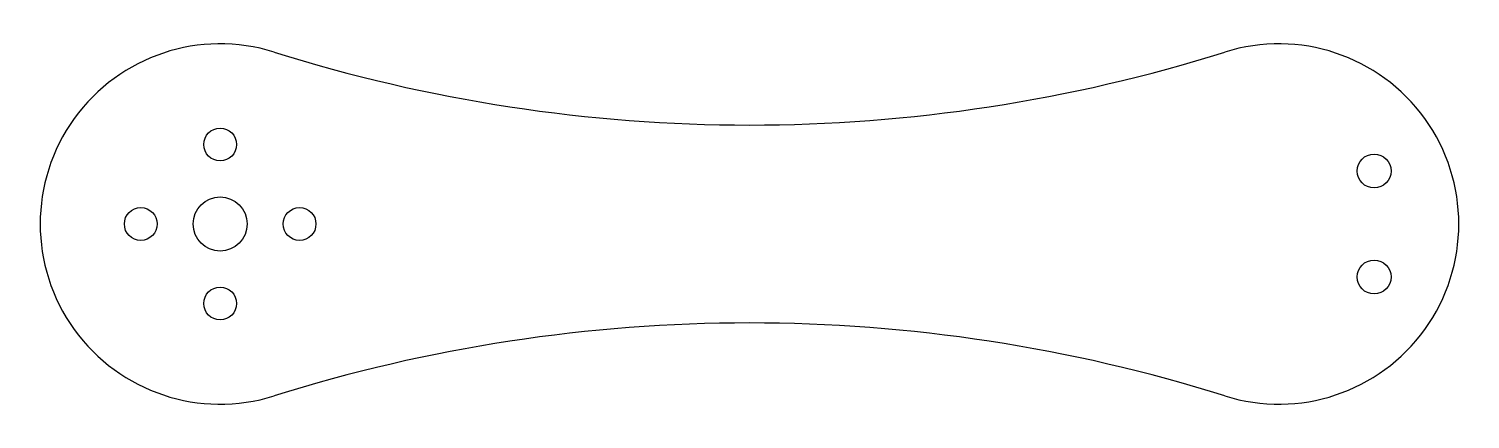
# Model space of a CAD drawing. Extents: x -18 to 118, y -18 to 18.
import ezdxf

# ---------------------------------------------------------------- set-up
doc = ezdxf.new("R2010")
doc.units = 0
doc.layers.get('0').update_dxf_attribs({"linetype": 'continuous'})

# ---------------------------------------------------------------- blocks, each defined once
blk = doc.blocks.new('POCKET')
at = {"color": 0}
for centre, radius in [((0, 7.5), 1.55), ((109, 5), 1.6), ((-7.5, 0), 1.55), ((0, 0), 2.55), ((7.5, 0), 1.55), ((109, -5), 1.6), ((0, -7.5), 1.55)]:
    blk.add_circle(centre, radius, dxfattribs=at)
for centre, radius, start, end in [((0, 0), 17, 72.5784, -72.5784), ((100, 0), 17, -107.4216, 107.4216), ((50, 159.34), 150, -107.4216, -72.5784), ((50, -159.34), 150, 72.5784, 107.4216)]:
    blk.add_arc(centre, radius, start, end, dxfattribs=at)

msp = doc.modelspace()

# ---------------------------------------------------------------- block references
at = {"color": 0}
msp.add_blockref('POCKET', (0, 0), dxfattribs=at)

doc.saveas('drawing.dxf')
